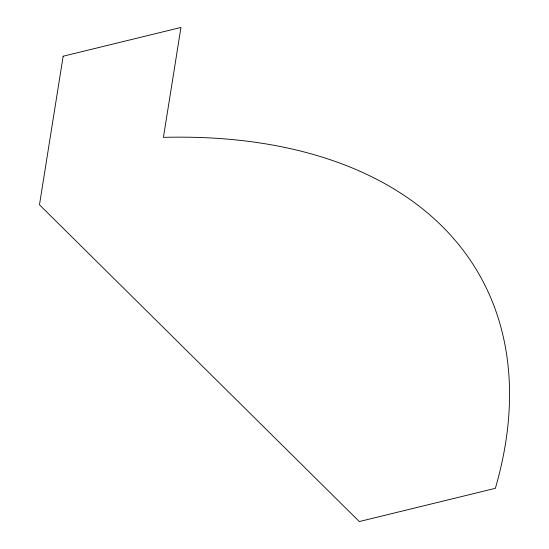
<?xml version="1.0" encoding="UTF-8"?>
<svg xmlns="http://www.w3.org/2000/svg" width="549" height="549" viewBox="0 0 549 549"><rect width="100%" height="100%" fill="white"/><g stroke="black" fill="none" stroke-linecap="round" stroke-linejoin="round"><path stroke-width="0.82" d="M63.162 56.218L39.473 204.798L359.314 521.55L495.363 488.322A620.356 369.868 -29.6 0 0 163.43 137.374L180.957 27.45L63.162 56.218"/></g></svg>
